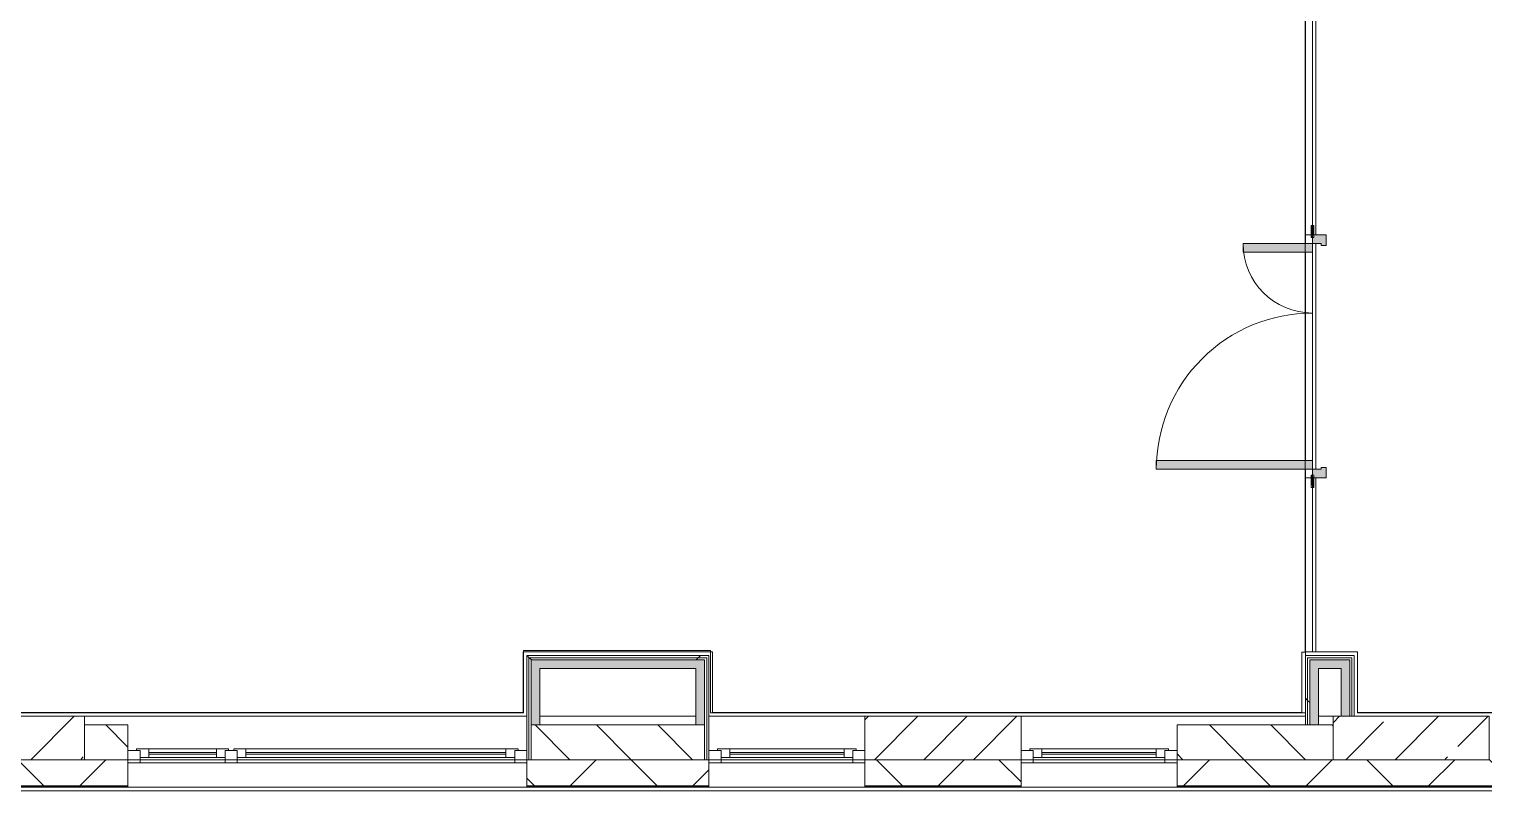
# Model space of a CAD drawing. Header units: millimetres. Extents: x -4029 to 232974, y -8553 to 104777.
# Drawn here: x 165296 to 173685, y -280 to 4112 of the extents above; entities that cross this region are included whole.
import ezdxf

# ---------------------------------------------------------------- set-up
doc = ezdxf.new("R2010")
doc.units = ezdxf.units.MM
for name, color, linetype, lineweight in [('A-AREA-BNDY-1', 7, 'Continuous', 5), ('A-GLAZ-1', 7, 'Continuous', 5), ('A-WALL', 7, 'Continuous', 9), ('A-WALL-4', 7, 'Continuous', 5), ('I-WALL-6', 7, 'Continuous', 5), ('S-COLS-2', 7, 'Continuous', 5)]:
    doc.layers.add(name, color=color, linetype=linetype, lineweight=lineweight)
for name, color, linetype, lineweight, true_color in [('A-DOOR-3', 7, 'Continuous', 5, 0xaaaaaa), ('A-DOOR-4', 7, 'Continuous', 5, 0xe2e2e2), ('A-DOOR-FRAM-3', 7, 'Continuous', 5, 0xe2e2e2), ('A-DOOR-FRAM-4', 7, 'Continuous', 5, 0xaaaaaa), ('A-FLOR-2', 7, 'Continuous', 5, 0xaaaaaa), ('I-WALL-4', 7, 'Continuous', 5, 0xe7e7e7)]:
    doc.layers.add(name, color=color, linetype=linetype, lineweight=lineweight, true_color=true_color)
pattern_1 = [(45, (71086.4, 0), (-530.33, 530.33), []), (135, (71086.4, 0), (-530.33, -530.33), [])]

# ---------------------------------------------------------------- blocks, each defined once
blk = doc.blocks.new('120_Окно_СКБ_2Ст_Фрамуга сверху - 120_Окно_СКБ_2Ст_2300х2500_h_ ДОО-19727959-1_2_1_птичка')
at = {"layer": 'A-GLAZ-1'}
for p, q in [((-1150, -127), (-1150, -57)), ((-1150, -57), (-1080, -57)), ((1150, -57), (-1150, -57)), ((-1080, -57), (-1080, -127)), ((-1080, -57), (1080, -57)), ((520, -127), (520, -57)), ((520, -57), (590, -57)), ((590, -57), (590, -127)), ((1080, -127), (1080, -57)), ((1080, -57), (1150, -57)), ((1150, -57), (1150, -127)), ((-1080, -127), (-1150, -127)), ((-1150, -127), (-1100, -127)), ((-1080, -127), (-1100, -127)), ((-1100, -127), (-1100, -137)), ((-1100, -137), (540, -137)), ((540, -137), (-1100, -137)), ((520, -87), (-1080, -87)), ((-1080, -87), (-1080, -127)), ((-1030, -137), (-1030, -87)), ((-1030, -107), (470, -107)), ((470, -117), (-1030, -117)), ((470, -137), (470, -87)), ((520, -127), (520, -87)), ((590, -127), (520, -127)), ((540, -127), (520, -127)), ((540, -127), (570, -127)), ((540, -127), (570, -127)), ((540, -137), (540, -127)), ((590, -127), (570, -127)), ((570, -127), (570, -137)), ((570, -137), (1100, -137)), ((1100, -137), (570, -137)), ((1080, -87), (590, -87)), ((590, -87), (590, -127)), ((640, -137), (640, -87)), ((640, -107), (1030, -107)), ((1030, -117), (640, -117)), ((1030, -137), (1030, -87)), ((1080, -127), (1080, -87)), ((1150, -127), (1080, -127)), ((1100, -127), (1080, -127)), ((1100, -127), (1150, -127)), ((1100, -137), (1100, -127))]:
    blk.add_line(p, q, dxfattribs=at)
blk = doc.blocks.new('120_Окно_СКБ_1Ст - 120_Окно_СКБ_1Ст 900х2500_h_ с форточкой-V96-1_2_1_птичка')
at = {"layer": 'A-GLAZ-1'}
for p, q in [((-450, -127), (-450, -57)), ((-450, -57), (-380, -57)), ((450, -57), (-450, -57)), ((-380, -57), (-380, -127)), ((380, -127), (380, -57)), ((380, -57), (450, -57)), ((450, -57), (450, -127)), ((-380, -127), (-450, -127)), ((-450, -127), (-400, -127)), ((-380, -127), (-400, -127)), ((-400, -127), (-400, -137)), ((-400, -137), (400, -137)), ((400, -137), (-400, -137)), ((380, -87), (-380, -87)), ((-380, -87), (-380, -127)), ((-330, -137), (-330, -87)), ((-330, -107), (330, -107)), ((330, -117), (-330, -117)), ((330, -137), (330, -87)), ((380, -127), (380, -87)), ((450, -127), (380, -127)), ((400, -127), (380, -127)), ((400, -127), (450, -127)), ((400, -137), (400, -127))]:
    blk.add_line(p, q, dxfattribs=at)
blk = doc.blocks.new('BSC_Колонна _Прямоугольная - 250х900-23282983-1_2_1_птичка')
at = {"layer": 'S-COLS-2'}
h = blk.add_hatch(dxfattribs=at)
h.set_pattern_fill('FP_166', color=256, style=0, pattern_type=2)
h.set_pattern_definition([(45, (-99480, -25), (-285.1231, 285.1231), []), (45, (-99194.88, -25), (-285.1231, 285.1231), [504.031, -100.806, 16.764, -84.042])])
h.paths.add_polyline_path([(263.6, -125), (450, -125), (450, 125), (-450, 125), (-450, -125)])
for p, q in [((450, 125), (-450, 125)), ((-450, 125), (-450, -125)), ((450, -125), (450, 125)), ((-450, -125), (450, -125))]:
    blk.add_line(p, q, dxfattribs=at)
blk = doc.blocks.new('BSC_Колонна _Прямоугольная - 250х900-V132-1_2_1_птичка')
at = {"layer": 'S-COLS-2'}
h = blk.add_hatch(dxfattribs=at)
h.set_pattern_fill('FP_172', color=256, style=0, pattern_type=2)
h.set_pattern_definition([(45, (-94080, -25), (-285.1231, 285.1231), []), (45, (-93794.88, -25), (-285.1231, 285.1231), [504.031, -100.806, 16.764, -84.042])])
h.paths.add_polyline_path([(-450, -125), (450, -125), (450, 125), (-450, 125), (-450, -33.7)])
for p, q in [((450, 125), (-450, 125)), ((-450, 125), (-450, -125)), ((450, -125), (450, 125)), ((-450, -125), (450, -125))]:
    blk.add_line(p, q, dxfattribs=at)
blk = doc.blocks.new('BSC_Колонна _Прямоугольная - 250х900-V133-1_2_1_птичка')
at = {"layer": 'S-COLS-2'}
h = blk.add_hatch(dxfattribs=at)
h.set_pattern_fill('FP_173', color=256, style=0, pattern_type=2)
h.set_pattern_definition([(45, (-102180, -25), (-285.1231, 285.1231), []), (45, (-101894.88, -25), (-285.1231, 285.1231), [504.031, -100.806, 16.764, -84.042])])
h.paths.add_polyline_path([(-338.9, -125), (450, -125), (450, 125), (-450, 125), (-450, -125)])
for p, q in [((450, 125), (-450, 125)), ((-450, 125), (-450, -125)), ((450, -125), (450, 125)), ((-450, -125), (450, -125))]:
    blk.add_line(p, q, dxfattribs=at)
blk = doc.blocks.new('120_Окно_СКБ_1Ст - 120_Окно_СКБ_1Ст 900х2500_h_ с форточкой-22876038-1_2_1_птичка')
at = {"layer": 'A-GLAZ-1'}
for p, q in [((-450, -127), (-450, -57)), ((-450, -57), (-380, -57)), ((450, -57), (-450, -57)), ((-380, -57), (-380, -127)), ((380, -127), (380, -57)), ((380, -57), (450, -57)), ((450, -57), (450, -127)), ((-380, -127), (-450, -127)), ((-450, -127), (-400, -127)), ((-380, -127), (-400, -127)), ((-400, -127), (-400, -137)), ((-400, -137), (400, -137)), ((400, -137), (-400, -137)), ((380, -87), (-380, -87)), ((-380, -87), (-380, -127)), ((-330, -137), (-330, -87)), ((-330, -107), (330, -107)), ((330, -117), (-330, -117)), ((330, -137), (330, -87)), ((380, -127), (380, -87)), ((450, -127), (380, -127)), ((400, -127), (380, -127)), ((400, -127), (450, -127)), ((400, -137), (400, -127))]:
    blk.add_line(p, q, dxfattribs=at)
blk = doc.blocks.new('110_Дверь_СКБ_2Ст - Д-5_п__в составе перегородки _не входит в спец__-32680960-1_2_1_птичка')
at = {"layer": 'A-DOOR-4'}
for points in [[(-637.5, 900.5), (-637.5, 0.5), (-587.5, 0.5), (-587.5, 900.5)], [(612.5, 40.5), (612.5, 0.5), (662.5, 0.5), (662.5, 400.5), (612.5, 400.5)]]:
    blk.add_hatch(color=256, dxfattribs=at).paths.add_polyline_path(points)
h = blk.add_hatch(color=256, dxfattribs=at)
h.paths.add_polyline_path([(-687.5, 0.5), (-687.5, -79.5), (-627.5, -79.5), (-627.5, -49.5), (-637.5, -49.5), (-637.5, 0.5)])
h.paths.add_polyline_path([(652.5, -49.5), (652.5, -79.5), (712.5, -79.5), (712.5, 0.5), (662.5, 0.5), (662.5, -49.5)])
at = {"layer": 'A-DOOR-FRAM-3'}
for points in [[(-742.5, 0.5), (-672.5, 0.5), (-672.5, 8.5), (-742.5, 2.7)], [(697.5, 0.5), (767.5, 0.5), (767.5, 8.5), (697.5, 8.5)], [(-742.5, -8.5), (-687.5, -8.5), (-687.5, -0.5), (-742.5, -0.5)], [(712.5, -8.5), (767.5, -8.5), (767.5, -0.5), (712.5, -0.5)]]:
    blk.add_hatch(color=256, dxfattribs=at).paths.add_polyline_path(points)
at = {"layer": 'A-DOOR-3'}
for p, q in [((-637.5, 900.5), (-637.5, 0.5)), ((-587.5, 900.5), (-637.5, 900.5)), ((-587.5, 0.5), (-587.5, 900.5)), ((662.5, 400.5), (612.5, 400.5)), ((612.5, 400.5), (612.5, 0.5)), ((662.5, 0.5), (662.5, 400.5)), ((-637.5, 0.5), (-587.5, 0.5)), ((612.5, 0.5), (662.5, 0.5))]:
    blk.add_line(p, q, dxfattribs=at)
for centre, radius, start, end in [((-637.5, 0.5), 900, 0, 90), ((662.5, 0.5), 400, 90, 180)]:
    blk.add_arc(centre, radius, start, end, dxfattribs=at)
at = {"layer": 'A-DOOR-FRAM-4'}
for p, q in [((-672.5, 8.5), (-742.5, 8.5)), ((-742.5, 8.5), (-742.5, 0.5)), ((-742.5, 0.5), (-672.5, 0.5)), ((-637.5, 0.5), (-687.5, 0.5)), ((-687.5, 0.5), (-687.5, -79.5)), ((-672.5, 0.5), (-687.5, 0.5)), ((-687.5, 0.5), (-687.5, -0.5)), ((-672.5, 0.5), (-672.5, 8.5)), ((-672.5, -0.5), (-672.5, 0.5)), ((-637.5, -49.5), (-637.5, 0.5)), ((662.5, 0.5), (662.5, -49.5)), ((712.5, 0.5), (662.5, 0.5)), ((767.5, 8.5), (697.5, 8.5)), ((697.5, 8.5), (697.5, 0.5)), ((712.5, 0.5), (697.5, 0.5)), ((697.5, 0.5), (697.5, -0.5)), ((697.5, 0.5), (767.5, 0.5)), ((712.5, -79.5), (712.5, 0.5)), ((712.5, -0.5), (712.5, 0.5)), ((767.5, 0.5), (767.5, 8.5)), ((-672.5, -0.5), (-742.5, -0.5)), ((-742.5, -0.5), (-742.5, -8.5)), ((-742.5, -8.5), (-672.5, -8.5)), ((-687.5, -0.5), (-672.5, -0.5)), ((-687.5, -79.5), (-627.5, -79.5)), ((-672.5, -8.5), (-672.5, -0.5)), ((-627.5, -49.5), (-637.5, -49.5)), ((-627.5, -79.5), (-627.5, -49.5)), ((662.5, -49.5), (652.5, -49.5)), ((652.5, -49.5), (652.5, -79.5)), ((652.5, -79.5), (712.5, -79.5)), ((697.5, -0.5), (712.5, -0.5)), ((767.5, -0.5), (697.5, -0.5)), ((697.5, -0.5), (697.5, -8.5)), ((697.5, -8.5), (767.5, -8.5)), ((767.5, -8.5), (767.5, -0.5))]:
    blk.add_line(p, q, dxfattribs=at)

msp = doc.modelspace()

# ---------------------------------------------------------------- hatches: boundary and pattern name
at = {"layer": 'A-WALL-4'}
h = msp.add_hatch(dxfattribs=at)
h.set_pattern_fill('FP_117', color=256, style=0, pattern_type=2)
h.set_pattern_definition([(135, (71086.4, 0), (-176.7767, -176.7767), [])])
h.paths.add_polyline_path([(194816.4063, -100), (194816.4063, 100), (194616.4063, 100), (194616.4063, -100)])
h.paths.add_polyline_path([(163016.4063, -100), (163816.4063, -100), (163816.4063, 100), (163016.4063, 100), (163016.4063, -68.3989)])
h.paths.add_polyline_path([(165866.4063, -100), (165866.4063, 100), (165616.4063, 100), (165616.4063, -100)])
h.paths.add_polyline_path([(168191.4063, -100), (169191.4063, -100), (169191.4063, 100), (168191.4063, 100)])
h.paths.add_polyline_path([(192216.4063, -100), (192316.4063, -100), (192316.4063, 100), (192216.4063, 100), (192216.4063, -10.9589)])
h.paths.add_polyline_path([(171916.4063, -100), (172816.4063, -100), (172816.4063, 100), (171916.4063, 100), (171916.4063, 82.1862)])
h.paths.add_polyline_path([(173966.4062, -100), (173966.4062, 100), (173716.4063, 100), (173716.4063, -100)])
h.paths.add_polyline_path([(176266.4062, -100), (177316.4063, -100), (177316.4063, 100), (176266.4062, 100), (176266.4062, -27.8846)])
h.paths.add_polyline_path([(180756.4062, -100), (180916.4062, -100), (180916.4062, 100), (180566.4063, 100), (180566.4063, -100), (180741.4062, -100)])
h.paths.add_polyline_path([(190416.4063, -100), (190416.4063, 100), (189916.4063, 100), (189916.4063, -100), (190232.0498, -100)])
h.paths.add_polyline_path([(181816.4062, -100), (182716.4062, -100), (182716.4062, 100), (181816.4062, 100), (181816.4062, -55.036)])
h.paths.add_polyline_path([(187610.155, -100), (188116.4063, -100), (188116.4063, 100), (187066.4063, 100), (187066.4063, -100)])
h.paths.add_polyline_path([(184516.4062, -100), (184766.4063, -100), (184766.4063, 100), (184516.4062, 100), (184516.4062, 42.0863)])
h = msp.add_hatch(dxfattribs=at)
h.set_pattern_fill('FP_135', color=256, style=0, pattern_type=2)
h.set_pattern_definition([(45, (71086.4, 0), (-353.5534, 353.5534), []), (135, (71086.4, 0), (-353.5534, -353.5534), [])])
h.paths.add_polyline_path([(160296.4063, -250), (162116.4063, -250), (162116.4063, -100), (160296.4063, -100)])
h.paths.add_polyline_path([(191805.1867, -250), (192316.4063, -250), (192316.4063, -100), (191316.4063, -100), (191316.4063, -250)])
h.paths.add_polyline_path([(194616.4063, -250), (196166.4063, -250), (196166.4063, -100), (194616.4063, -100), (194616.4063, -210)])
h.paths.add_polyline_path([(181816.4062, -250), (182716.4062, -250), (182716.4062, -100), (181816.4062, -100), (181816.4062, -210)])
h.paths.add_polyline_path([(179116.4062, -250), (179116.4062, -100), (178216.4063, -100), (178216.4063, -250), (178436.4063, -250)])
h.paths.add_polyline_path([(180916.4062, -250), (180916.4062, -100), (180566.4063, -100), (180566.4063, -250), (180793.2284, -250)])
h.paths.add_polyline_path([(187610.155, -250), (188116.4063, -250), (188116.4063, -100), (187066.4063, -100), (187066.4063, -250)])
h.paths.add_polyline_path([(183616.4062, -250), (184766.4063, -250), (184766.4063, -100), (183616.4062, -100), (183616.4062, -210)])
h.paths.add_polyline_path([(189707.6708, -250), (190416.4063, -250), (190416.4063, -100), (189016.4063, -100), (189016.4063, -250)])
h.paths.add_polyline_path([(165866.4063, -250), (165866.4063, -100), (164716.4063, -100), (164716.4063, -250)])
h.paths.add_polyline_path([(170830.028, -250), (171016.4063, -250), (171016.4063, -100), (170116.4063, -100), (170116.4063, -250)])
h.paths.add_polyline_path([(173966.4062, -250), (173966.4062, -100), (171916.4063, -100), (171916.4063, -250), (172927.5438, -250)])
h.paths.add_polyline_path([(168166.4063, -250), (169216.4063, -250), (169216.4063, -100), (168166.4063, -100), (168166.4063, -210)])
h.paths.add_polyline_path([(176266.4062, -250), (177316.4063, -250), (177316.4063, -100), (176266.4062, -100), (176266.4062, -210)])
h.paths.add_polyline_path([(163016.4063, -250), (163816.4063, -250), (163816.4063, -100), (163016.4063, -100), (163016.4063, -210)])
at = {"layer": 'I-WALL-4'}
for points in [[(168241.4063, 100), (168241.4063, 475), (168191.4063, 475), (168191.4063, 100)], [(169191.4063, 425), (169191.4063, 475), (168241.4063, 475), (168241.4063, 425), (169141.4063, 425)], [(169191.4063, 100), (169191.4063, 425), (169141.4063, 425), (169141.4063, 100)], [(172681.4063, 100), (172731.4063, 100), (172731.4063, 475), (172681.4063, 475), (172681.4063, 150)], [(172861.4063, 425), (172911.4063, 425), (172911.4063, 475), (172731.4063, 475), (172731.4063, 425)], [(172911.4063, 150), (172911.4063, 425), (172861.4063, 425), (172861.4063, 150)]]:
    msp.add_hatch(color=256, dxfattribs=at).paths.add_polyline_path(points)
at = {"layer": 'I-WALL-6'}
h = msp.add_hatch(dxfattribs=at)
h.set_pattern_fill('FP_213', color=256, style=0, pattern_type=2)
h.set_pattern_definition(pattern_1)
h.paths.add_polyline_path([(168166.4063, -100), (168178.9063, -100), (168178.9063, 500), (168166.4063, 500), (168166.4063, -62.5)])
h = msp.add_hatch(dxfattribs=at)
h.set_pattern_fill('FP_213', color=256, style=0, pattern_type=2)
h.set_pattern_definition(pattern_1)
h.paths.add_polyline_path([(168178.9063, 487.5), (169216.4063, 487.5), (169216.4063, 500), (168178.9063, 500)])
h = msp.add_hatch(dxfattribs=at)
h.set_pattern_fill('FP_213', color=256, style=0, pattern_type=2)
h.set_pattern_definition(pattern_1)
h.paths.add_polyline_path([(168178.9063, -100), (168191.4063, -100), (168191.4063, 487.5), (168178.9063, 487.5), (168178.9063, 18.75)])
h = msp.add_hatch(dxfattribs=at)
h.set_pattern_fill('FP_213', color=256, style=0, pattern_type=2)
h.set_pattern_definition(pattern_1)
h.paths.add_polyline_path([(168203.9063, 475), (169203.9063, 475), (169203.9063, 487.5), (168191.4063, 487.5), (168191.4063, 475)])
h = msp.add_hatch(dxfattribs=at)
h.set_pattern_fill('FP_213', color=256, style=0, pattern_type=2)
h.set_pattern_definition(pattern_1)
h.paths.add_polyline_path([(172656.4063, 100), (172668.9063, 100), (172668.9063, 500), (172656.4063, 500), (172656.4063, 150)])
h = msp.add_hatch(dxfattribs=at)
h.set_pattern_fill('FP_213', color=256, style=0, pattern_type=2)
h.set_pattern_definition(pattern_1)
h.paths.add_polyline_path([(172681.4063, 100), (172681.4063, 487.5), (172668.9063, 487.5), (172668.9063, 100)])
h = msp.add_hatch(dxfattribs=at)
h.set_pattern_fill('FP_213', color=256, style=0, pattern_type=2)
h.set_pattern_definition(pattern_1)
h.paths.add_polyline_path([(172911.4063, 150), (172923.9063, 150.5057), (172923.9063, 475), (172911.4063, 475), (172911.4063, 151.0113)])
h = msp.add_hatch(dxfattribs=at)
h.set_pattern_fill('FP_213', color=256, style=0, pattern_type=2)
h.set_pattern_definition(pattern_1)
h.paths.add_polyline_path([(172936.4063, 150), (172936.4063, 487.5), (172923.9063, 487.5), (172927.5438, 150)])

# ---------------------------------------------------------------- linework, layer by layer
at = {"layer": 'A-AREA-BNDY-1', "flags": 128}
msp.add_lwpolyline([(178189.3738, 10379), (172717.4063, 10379), (172717.4063, 5179.5), (172697.4063, 5179.5), (172697.4063, 521), (172957.4063, 521), (172957.4063, 171), (176595.4063, 171)], dxfattribs=at)
msp.add_lwpolyline([(163528.4063, 171), (168145.4063, 171), (168145.4063, 521), (169237.4063, 521), (169237.4063, 171), (172635.4063, 171), (172635.4063, 520.5), (172655.4063, 520.5), (172655.4063, 5159), (165275.4063, 5159), (165275.4063, 6599), (163137.4063, 6599), (163137.4063, 521), (163528.4063, 521)], close=True, dxfattribs=at)
at = {"layer": 'A-FLOR-2'}
for p, q in [((172716.4063, 10380), (172716.4063, 2925)), ((172656.4063, 2875), (172656.4063, 2925)), ((172716.4063, 2875), (172716.4063, 1575)), ((172656.4063, 1525), (172656.4063, 1575)), ((172716.4063, 1525), (172716.4063, 521.2477)), ((168146.4063, 170), (168146.4063, 530)), ((168146.4063, 530), (169226.4063, 530)), ((169226.4063, 530), (169226.4063, 170)), ((172656.4063, 500), (172656.4063, 521)), ((172716.4063, 521.2477), (172956.4063, 521.2477)), ((172956.4063, 521.2477), (172956.4063, 170)), ((163532.4063, 170), (168146.4063, 170)), ((169226.4063, 170), (172656.4063, 170)), ((172956.4063, 170), (176596.4063, 170))]:
    msp.add_line(p, q, dxfattribs=at)
at = {"layer": 'A-WALL'}
for p, q in [((168178.9063, 487.5), (168178.9063, -100)), ((169203.9063, 487.5), (168178.9063, 487.5)), ((168191.4063, 475), (168191.4063, -100)), ((169191.4063, 475), (168191.4063, 475)), ((169191.4063, -100), (169191.4063, 475)), ((169203.9063, -100), (169203.9063, 487.5)), ((172668.9063, 487.5), (172668.9063, 100)), ((172923.9063, 487.5), (172668.9063, 487.5)), ((172681.4063, 475), (172681.4063, 100)), ((172911.4063, 475), (172681.4063, 475)), ((172911.4063, 150), (172911.4063, 475)), ((172923.9063, 150), (172923.9063, 487.5)), ((168191.4063, 100), (168241.4063, 100)), ((169141.4063, 100), (169191.4063, 100)), ((165616.4063, -100), (165866.4063, -100)), ((165866.4063, -100), (165616.4063, -100)), ((169216.4063, -100), (168166.4063, -100)), ((168191.4063, -100), (169191.4063, -100)), ((171916.4063, -100), (172816.4063, -100)), ((172816.4063, -100), (171916.4063, -100)), ((164716.4063, -250), (165866.4063, -250)), ((168166.4063, -250), (169216.4063, -250)), ((170116.4063, -250), (171016.4063, -250)), ((171916.4063, -250), (173966.4062, -250)), ((164716.4063, -253), (165866.4063, -253)), ((168166.4063, -253), (169216.4063, -253)), ((170116.4063, -253), (171016.4063, -253)), ((171916.4063, -253), (173966.4062, -253))]:
    msp.add_line(p, q, dxfattribs=at)
at = {"layer": 'A-WALL-4'}
for p, q in [((165866.4063, 100), (165616.4063, 100)), ((165866.4063, -258), (165866.4063, 100)), ((168166.4063, 100), (168166.4063, -258)), ((169141.4063, 100), (168241.4063, 100)), ((169216.4063, -258), (169216.4063, 100)), ((172816.4063, 100), (171916.4063, 100)), ((171916.4063, 100), (171916.4063, -258)), ((165866.4063, -100), (168166.4063, -100)), ((169216.4063, -100), (170116.4063, -100)), ((170116.4063, -100), (170116.4063, -258)), ((171016.4063, -258), (171016.4063, -100)), ((171016.4063, -100), (171916.4063, -100)), ((179116.4062, -280), (160266.4063, -280)), ((160288.4063, -258), (169216.4063, -258)), ((179116.4063, -258), (169216.4063, -258))]:
    msp.add_line(p, q, dxfattribs=at)
at = {"layer": 'I-WALL-6'}
for p, q in [((172696.4063, 2980), (172696.4063, 10400)), ((172656.4063, 5180), (172656.4063, 2925)), ((172656.4063, 2925), (172688.4063, 2925)), ((172656.4063, 1625), (172656.4063, 2825)), ((172696.4063, 2825), (172696.4063, 1625)), ((172656.4063, 1525), (172656.4063, 521)), ((172688.4063, 1525), (172656.4063, 1525)), ((172696.4063, 521), (172696.4063, 1470)), ((172656.4063, 521), (172696.4063, 521)), ((168166.4063, 500), (168166.4063, 100)), ((169216.4063, 500), (168166.4063, 500)), ((168241.4063, 100), (168241.4063, 425)), ((168241.4063, 425), (169141.4063, 425)), ((169141.4063, 425), (169141.4063, 100)), ((169216.4063, 100), (169216.4063, 500)), ((172656.4063, 500), (172656.4063, 100)), ((172936.4063, 500), (172656.4063, 500)), ((172731.4063, 100), (172731.4063, 425)), ((172731.4063, 425), (172861.4063, 425)), ((172861.4063, 425), (172861.4063, 150)), ((172936.4063, 150), (172936.4063, 500)), ((165616.4063, 150), (168166.4063, 150)), ((168241.4063, 150), (169141.4063, 150)), ((169216.4063, 150), (170116.4063, 150)), ((171016.4063, 150), (172656.4063, 150)), ((172731.4063, 150), (172816.4063, 150)), ((168166.4063, -100), (165866.4063, -100)), ((170116.4063, -100), (169216.4063, -100)), ((171916.4063, -100), (171016.4063, -100))]:
    msp.add_line(p, q, dxfattribs=at)

# ---------------------------------------------------------------- block references
at = {"layer": 'A-DOOR-3', "rotation": 89.99999999999991}
msp.add_blockref('110_Дверь_СКБ_2Ст - Д-5_п__в составе перегородки _не входит в спец__-32680960-1_2_1_птичка', (172696.9063, 2212.5), dxfattribs=at)
at = {"layer": 'A-GLAZ-1', "rotation": 180}
for name, p in [('120_Окно_СКБ_2Ст_Фрамуга сверху - 120_Окно_СКБ_2Ст_2300х2500_h_ ДОО-19727959-1_2_1_птичка', (167016.4063, -175)), ('120_Окно_СКБ_1Ст - 120_Окно_СКБ_1Ст 900х2500_h_ с форточкой-V96-1_2_1_птичка', (169666.4063, -175)), ('120_Окно_СКБ_1Ст - 120_Окно_СКБ_1Ст 900х2500_h_ с форточкой-22876038-1_2_1_птичка', (171466.4063, -175))]:
    msp.add_blockref(name, p, dxfattribs=at)
at = {"layer": 'S-COLS-2'}
for name, p in [('BSC_Колонна _Прямоугольная - 250х900-V132-1_2_1_птичка', (165166.4063, 25)), ('BSC_Колонна _Прямоугольная - 250х900-23282983-1_2_1_птичка', (170566.4063, 25)), ('BSC_Колонна _Прямоугольная - 250х900-V133-1_2_1_птичка', (173266.4063, 25))]:
    msp.add_blockref(name, p, dxfattribs=at)

doc.saveas('drawing.dxf')
